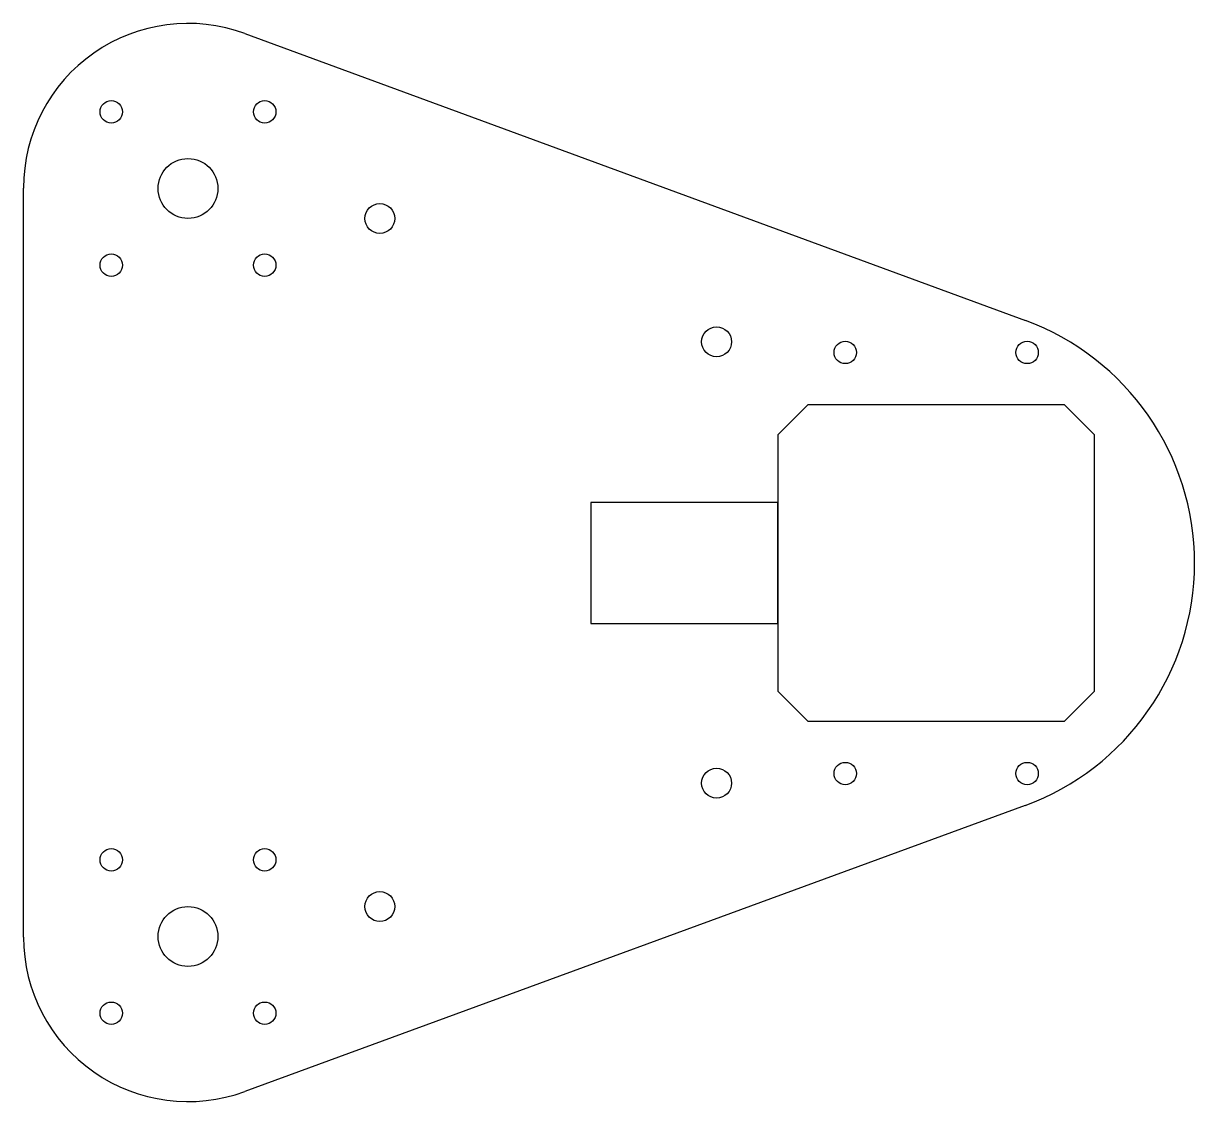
# Model space of a CAD drawing. Extents: x -122 to 35, y -72 to 72.
import ezdxf

# ---------------------------------------------------------------- set-up
doc = ezdxf.new("R2010")
doc.units = 0
doc.header["$MEASUREMENT"] = 0
doc.layers.add('BASEPLATESTABILISER', color=18, linetype='CONTINUOUS')
doc.layers.add('BASEPLATESTABILISER$OUTLIN', color=1, linetype='CONTINUOUS')

msp = doc.modelspace()

# ---------------------------------------------------------------- linework, layer by layer
at = {"layer": 'BASEPLATESTABILISER'}
for points in [[(-17.15, -21.15), (17.15, -21.15), (21.15, -17.15), (21.15, 17.15), (17.15, 21.15), (-17.15, 21.15), (-21.15, 17.15), (-21.15, -17.15)], [(-46.15, -8.1), (-21.15, -8.1), (-21.15, 8.1), (-46.15, 8.1)]]:
    msp.add_lwpolyline(points, close=True, dxfattribs=at)
for centre, radius in [((-110.25, 60.32, -116.75), 1.5), ((-89.75, 60.32, -116.75), 1.5), ((-100, 50.07, -116.75), 4), ((-74.36, 46.06, -116.75), 2), ((-110.25, 39.81, -116.75), 1.5), ((-89.75, 39.81, -116.75), 1.5), ((-29.35, 29.57, -116.75), 2), ((-12.15, 28.15, -116.75), 1.5), ((12.15, 28.15, -116.75), 1.5), ((-29.35, -29.43, -116.75), 2), ((-12.15, -28.15, -116.75), 1.5), ((12.15, -28.15, -116.75), 1.5), ((-110.25, -39.68, -116.75), 1.5), ((-89.75, -39.68, -116.75), 1.5), ((-74.36, -45.93, -116.75), 2), ((-100, -49.93, -116.75), 4), ((-110.25, -60.19, -116.75), 1.5), ((-89.75, -60.19, -116.75), 1.5)]:
    msp.add_circle(centre, radius, dxfattribs=at)
at = {"layer": 'BASEPLATESTABILISER$OUTLIN'}
for p, q in [((-92.4, 70.78, -116.75), (11.92, 32.41, -116.75)), ((-121.99, -50, -116.75), (-121.99, 50.13, -116.75)), ((11.88, -32.42, -116.75), (-92.42, -70.66, -116.75))]:
    msp.add_line(p, q, dxfattribs=at)
for centre, radius, start, end in [((-99.99, 50.13, -116.75), 22, 69.806, 180), ((0, 0, -116.75), 34.53, 290.1292, 69.806), ((-99.99, -50, -116.75), 22, 180, 290.1292)]:
    msp.add_arc(centre, radius, start, end, dxfattribs=at)

doc.saveas('drawing.dxf')
